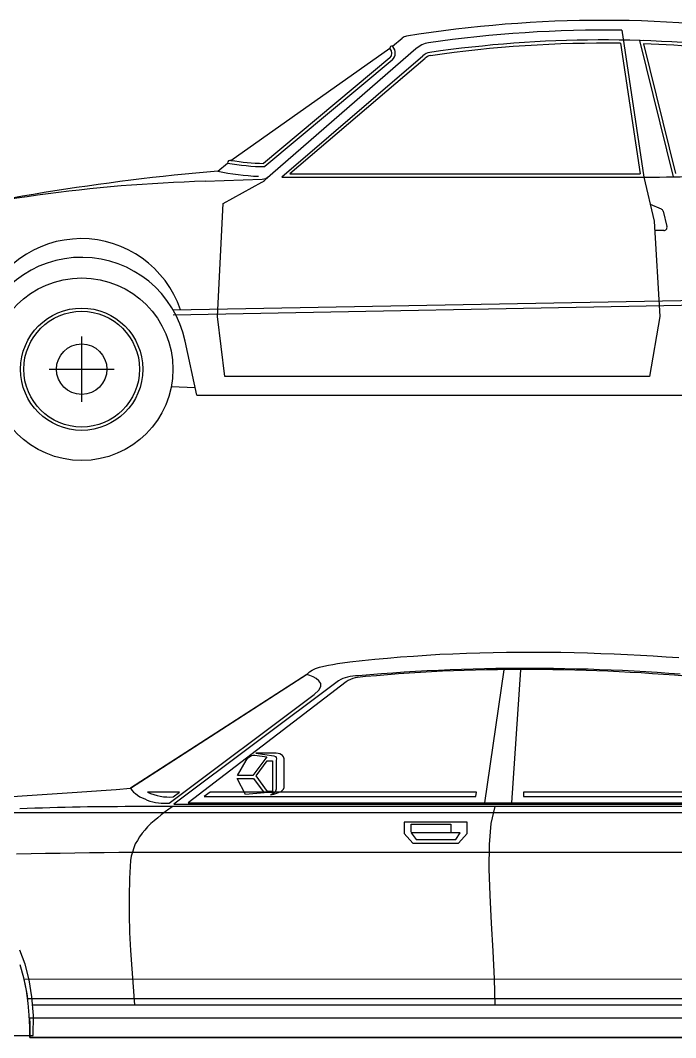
# Model space of a CAD drawing. Extents: x 81.2 to 102.2, y 189 to 198.5.
# Drawn here: x 86.213 to 88.223, y 189.263 to 192.383 of the extents above; entities that cross this region are included whole.
import ezdxf

# ---------------------------------------------------------------- set-up
doc = ezdxf.new("R2010")
doc.units = 0
doc.layers.get('0').update_dxf_attribs({"linetype": 'CONTINUOUS'})

msp = doc.modelspace()

# ---------------------------------------------------------------- linework, layer by layer
for p, q in [((87.3538, 192.3044), (87.3836, 192.3285)), ((88.0579, 192.353), (88.1248, 191.9028)), ((86.8587, 191.9541), (87.346, 192.2981)), ((87.426, 192.2956), (86.9641, 191.8948)), ((87.3474, 192.2965), (87.346, 192.2981)), ((87.3549, 192.3032), (87.3538, 192.3044)), ((88.0532, 192.3131), (88.1134, 191.9128)), ((88.1115, 192.3218), (88.2147, 191.9032)), ((88.1213, 192.3239), (88.1218, 192.3215)), ((88.124, 192.3114), (88.2227, 191.9134)), ((87.3464, 192.2687), (86.9586, 191.9448)), ((87.4469, 192.2741), (87.0151, 191.9028)), ((87.4539, 192.2669), (87.0397, 191.9128)), ((87.3534, 192.2615), (86.9625, 191.9348)), ((86.8181, 191.9213), (86.8484, 191.9458)), ((86.7792, 191.8898), (86.9545, 191.8963)), ((87.0151, 191.9028), (88.1734, 191.9028)), ((87.0397, 191.9128), (88.1134, 191.9128)), ((88.1147, 191.9028), (88.1149, 191.9014)), ((88.1248, 191.9028), (88.1563, 191.7676)), ((88.1734, 191.9128), (88.1734, 191.9128)), ((86.8352, 191.8216), (86.9534, 191.8869)), ((86.8172, 191.4753), (86.8352, 191.8216)), ((88.1442, 191.8195), (88.1783, 191.8049)), ((88.1841, 191.7982), (88.1959, 191.7509)), ((88.1563, 191.7676), (88.1742, 191.4753)), ((88.1862, 191.7385), (88.1581, 191.7385)), ((86.6815, 191.4955), (88.5066, 191.5295)), ((86.6818, 191.4805), (88.5069, 191.5145)), ((86.8397, 191.2909), (86.8172, 191.4753)), ((88.1742, 191.4753), (88.1428, 191.2909)), ((86.4008, 191.2135), (86.4008, 191.4135)), ((86.754, 191.2335), (86.7187, 191.3993)), ((86.3008, 191.3135), (86.5008, 191.3135)), ((88.1428, 191.2909), (86.8397, 191.2909)), ((86.6758, 191.2608), (86.7488, 191.2577)), ((86.754, 191.2335), (88.4567, 191.2335)), ((87.261, 190.42), (87.3001, 190.4241)), ((87.3001, 190.4241), (87.3392, 190.4275)), ((87.3392, 190.4275), (87.3783, 190.431)), ((87.3783, 190.431), (87.4181, 190.4337)), ((87.4181, 190.4337), (87.4586, 190.4364)), ((87.4586, 190.4364), (87.4991, 190.4392)), ((87.4991, 190.4392), (87.5395, 190.4405)), ((87.5395, 190.4405), (87.5807, 190.4426)), ((87.5807, 190.4426), (87.6218, 190.444)), ((87.6218, 190.444), (87.663, 190.4447)), ((87.663, 190.4447), (87.7042, 190.4453)), ((87.7042, 190.4453), (87.746, 190.446)), ((87.746, 190.446), (87.7872, 190.446)), ((87.7872, 190.446), (87.829, 190.446)), ((87.829, 190.446), (87.8702, 190.4453)), ((87.8702, 190.4453), (87.9113, 190.4447)), ((87.9113, 190.4447), (87.9525, 190.4433)), ((87.9525, 190.4433), (87.993, 190.4419)), ((87.993, 190.4419), (88.0342, 190.4405)), ((88.0342, 190.4405), (88.0746, 190.4385)), ((88.0746, 190.4385), (88.1144, 190.4364)), ((88.1144, 190.4364), (88.1542, 190.4344)), ((88.1542, 190.4344), (88.194, 190.4316)), ((88.194, 190.4316), (88.2324, 190.4289)), ((87.108, 190.3905), (87.1183, 190.3953)), ((87.1183, 190.3953), (87.1307, 190.3994)), ((87.1307, 190.3994), (87.1437, 190.4028)), ((87.1437, 190.4028), (87.1574, 190.4062)), ((87.1574, 190.4062), (87.1712, 190.4083)), ((87.1712, 190.4083), (87.1856, 190.4111)), ((87.1856, 190.4111), (87.2233, 190.4159)), ((87.2233, 190.4159), (87.261, 190.42)), ((87.5306, 190.3912), (87.4956, 190.3898)), ((87.5656, 190.3925), (87.5306, 190.3912)), ((87.6013, 190.3939), (87.5656, 190.3925)), ((87.6363, 190.3946), (87.6013, 190.3939)), ((87.6424, 190.3912), (87.6088, 190.3905)), ((87.6712, 190.3953), (87.6363, 190.3946)), ((87.6369, 189.9836), (87.6966, 190.3912)), ((87.6761, 190.3918), (87.6424, 190.3912)), ((87.7069, 190.396), (87.6712, 190.3953)), ((87.7103, 190.3925), (87.6761, 190.3918)), ((87.7419, 190.396), (87.7069, 190.396)), ((87.744, 190.3925), (87.7103, 190.3925)), ((87.72, 189.9836), (87.7481, 190.3918)), ((87.7769, 190.396), (87.7419, 190.396)), ((87.7776, 190.3925), (87.744, 190.3925)), ((87.8126, 190.396), (87.7769, 190.396)), ((87.8119, 190.3925), (87.7776, 190.3925)), ((87.8455, 190.3918), (87.8119, 190.3925)), ((87.8475, 190.3953), (87.8126, 190.396)), ((87.8798, 190.3918), (87.8455, 190.3918)), ((87.8832, 190.3946), (87.8475, 190.3953)), ((87.9134, 190.3905), (87.8798, 190.3918)), ((87.9182, 190.3939), (87.8832, 190.3946)), ((87.9539, 190.3932), (87.9182, 190.3939)), ((87.9889, 190.3918), (87.9539, 190.3932)), ((88.0245, 190.3905), (87.9889, 190.3918)), ((86.551, 190.0282), (87.0936, 190.3788)), ((87.0916, 190.3774), (86.551, 190.0282)), ((87.1005, 190.374), (87.0916, 190.3774)), ((87.0936, 190.3788), (87.0998, 190.385)), ((87.0998, 190.385), (87.108, 190.3905)), ((87.1108, 190.3699), (87.1005, 190.374)), ((87.1204, 190.3644), (87.1108, 190.3699)), ((87.1286, 190.3575), (87.1204, 190.3644)), ((87.1952, 190.3616), (87.1883, 190.3575)), ((87.202, 190.3644), (87.1952, 190.3616)), ((87.2089, 190.3671), (87.202, 190.3644)), ((87.2164, 190.3692), (87.2089, 190.3671)), ((87.2247, 190.3706), (87.2164, 190.3692)), ((87.2253, 190.3616), (87.2185, 190.3589)), ((87.2329, 190.3719), (87.2247, 190.3706)), ((87.2322, 190.3644), (87.2253, 190.3616)), ((87.2398, 190.3665), (87.2322, 190.3644)), ((87.2411, 190.3726), (87.2329, 190.3719)), ((87.2473, 190.3678), (87.2398, 190.3665)), ((87.25, 190.3733), (87.2411, 190.3726)), ((87.2549, 190.3692), (87.2473, 190.3678)), ((87.285, 190.3761), (87.25, 190.3733)), ((87.2631, 190.3699), (87.2549, 190.3692)), ((87.2713, 190.3706), (87.2631, 190.3699)), ((87.3049, 190.3733), (87.2713, 190.3706)), ((87.32, 190.3795), (87.285, 190.3761)), ((87.3385, 190.3761), (87.3049, 190.3733)), ((87.355, 190.3815), (87.32, 190.3795)), ((87.3722, 190.3788), (87.3385, 190.3761)), ((87.39, 190.3843), (87.355, 190.3815)), ((87.4058, 190.3809), (87.3722, 190.3788)), ((87.425, 190.3863), (87.39, 190.3843)), ((87.4401, 190.3836), (87.4058, 190.3809)), ((87.4607, 190.3884), (87.425, 190.3863)), ((87.4737, 190.385), (87.4401, 190.3836)), ((87.4956, 190.3898), (87.4607, 190.3884)), ((87.5073, 190.387), (87.4737, 190.385)), ((87.5409, 190.3884), (87.5073, 190.387)), ((87.5745, 190.3898), (87.5409, 190.3884)), ((87.6088, 190.3905), (87.5745, 190.3898)), ((87.9477, 190.3898), (87.9134, 190.3905)), ((87.9813, 190.3884), (87.9477, 190.3898)), ((88.0149, 190.387), (87.9813, 190.3884)), ((88.0493, 190.3856), (88.0149, 190.387)), ((88.0595, 190.3891), (88.0245, 190.3905)), ((88.0835, 190.3836), (88.0493, 190.3856)), ((88.0952, 190.387), (88.0595, 190.3891)), ((88.1172, 190.3822), (88.0835, 190.3836)), ((88.1309, 190.385), (88.0952, 190.387)), ((88.1515, 190.3795), (88.1172, 190.3822)), ((88.1659, 190.3829), (88.1309, 190.385)), ((88.1851, 190.3774), (88.1515, 190.3795)), ((88.2015, 190.3802), (88.1659, 190.3829)), ((88.2194, 190.3747), (88.1851, 190.3774)), ((88.2365, 190.3781), (88.2015, 190.3802)), ((88.253, 190.3719), (88.2194, 190.3747)), ((87.1883, 190.3575), (86.6834, 189.9795)), ((87.2123, 190.3548), (86.7273, 189.9836)), ((87.1142, 190.3157), (87.1279, 190.3287)), ((87.1279, 190.3287), (87.1341, 190.3404)), ((87.1341, 190.3493), (87.1286, 190.3575)), ((87.1341, 190.3404), (87.1341, 190.3493)), ((87.2185, 190.3589), (87.2123, 190.3548)), ((86.669, 189.983), (87.1142, 190.3157)), ((86.8789, 190.0673), (86.9057, 190.1133)), ((86.9057, 190.1133), (86.9077, 190.1167)), ((86.9077, 190.1167), (86.9105, 190.1202)), ((86.9105, 190.1202), (86.9125, 190.1229)), ((86.9125, 190.1229), (86.9159, 190.125)), ((86.9159, 190.125), (86.9187, 190.127)), ((86.9187, 190.127), (86.9221, 190.1284)), ((86.9221, 190.1284), (86.9269, 190.1298)), ((86.9688, 190.1243), (86.9263, 190.0673)), ((86.9269, 190.1298), (86.9317, 190.1298)), ((86.9317, 190.1298), (86.9688, 190.1243)), ((86.9345, 190.1359), (86.9907, 190.1277)), ((86.9901, 190.1359), (86.9345, 190.1359)), ((86.9358, 190.066), (86.9695, 190.1126)), ((86.9695, 190.1126), (86.9859, 190.1126)), ((86.9859, 190.1126), (86.9859, 190.018)), ((86.9969, 190.1359), (86.9901, 190.1359)), ((86.9907, 190.1277), (86.9949, 190.1257)), ((86.9949, 190.1257), (86.9969, 190.1229)), ((87.0031, 190.1353), (86.9969, 190.1359)), ((86.9969, 190.1229), (86.9983, 190.1188)), ((86.9983, 190.1188), (86.9976, 190.114)), ((86.9976, 190.114), (86.9976, 190.0255)), ((87.0086, 190.1339), (87.0031, 190.1353)), ((87.0134, 190.1311), (87.0086, 190.1339)), ((87.0168, 190.1284), (87.0134, 190.1311)), ((87.0195, 190.1243), (87.0168, 190.1284)), ((87.0216, 190.1188), (87.0195, 190.1243)), ((87.0223, 190.1119), (87.0216, 190.1188)), ((87.0223, 190.0351), (87.0223, 190.1119)), ((86.9029, 190.009), (86.8775, 190.0584)), ((86.8775, 190.0584), (86.9276, 190.0584)), ((86.9263, 190.0673), (86.8789, 190.0673)), ((86.9276, 190.0584), (86.9605, 190.0138)), ((86.9708, 190.018), (86.9358, 190.066)), ((86.3712, 190.0152), (86.4165, 190.0186)), ((86.4165, 190.0186), (86.4611, 190.0214)), ((86.4611, 190.0214), (86.5064, 190.0248)), ((86.5064, 190.0248), (86.551, 190.0282)), ((86.551, 190.0282), (86.5551, 190.0221)), ((86.5551, 190.0221), (86.5599, 190.0166)), ((86.9859, 190.018), (86.9708, 190.018)), ((86.9955, 190.0193), (86.9928, 190.0152)), ((86.9976, 190.0255), (86.9955, 190.0193)), ((87.0065, 190.0159), (87.0127, 190.0186)), ((87.0127, 190.0186), (87.0168, 190.0221)), ((87.0168, 190.0221), (87.0195, 190.0255)), ((87.0195, 190.0255), (87.0216, 190.0303)), ((87.0216, 190.0303), (87.0223, 190.0351)), ((86.1888, 190.0029), (86.234, 190.0063)), ((86.234, 190.0063), (86.28, 190.009)), ((86.28, 190.009), (86.3253, 190.0124)), ((86.3253, 190.0124), (86.3712, 190.0152)), ((86.5599, 190.0166), (86.5661, 190.0118)), ((86.5661, 190.0118), (86.5723, 190.007)), ((86.5723, 190.007), (86.5791, 190.0022)), ((86.5791, 190.0022), (86.586, 189.9987)), ((86.586, 189.9987), (86.5942, 189.9953)), ((86.5942, 189.9953), (86.6018, 189.9919)), ((86.6018, 189.9919), (86.61, 189.9891)), ((86.6031, 190.0166), (86.612, 190.0124)), ((86.7012, 190.0166), (86.6031, 190.0166)), ((86.61, 189.9891), (86.6189, 189.9871)), ((86.612, 190.0124), (86.6217, 190.009)), ((86.6189, 189.9871), (86.6271, 189.985)), ((86.6217, 190.009), (86.6319, 190.0056)), ((86.6319, 190.0056), (86.6415, 190.0035)), ((86.6415, 190.0035), (86.6518, 190.0022)), ((86.6518, 190.0022), (86.6621, 190.0015)), ((86.6621, 190.0015), (86.6717, 190.0008)), ((86.6717, 190.0008), (86.6813, 190.0015)), ((86.6813, 190.0015), (86.7012, 190.0166)), ((86.7952, 190.0166), (86.7767, 190.0029)), ((86.7767, 190.0029), (87.6095, 190.0029)), ((86.8988, 190.0166), (86.7952, 190.0166)), ((87.0079, 190.0166), (86.8988, 190.0166)), ((86.9605, 190.0138), (86.9029, 190.009)), ((86.9935, 190.0159), (86.9585, 190.0166)), ((86.9585, 190.0166), (86.9585, 190.0166)), ((86.9585, 190.0166), (86.9935, 190.0159)), ((86.9873, 190.0111), (86.9798, 190.0083)), ((86.9798, 190.0083), (86.9907, 190.0104)), ((86.9928, 190.0152), (86.9873, 190.0111)), ((86.9907, 190.0104), (86.9996, 190.0132)), ((86.9996, 190.0132), (87.0065, 190.0159)), ((87.6116, 190.0166), (87.0079, 190.0166)), ((87.0079, 190.0166), (87.0079, 190.0166)), ((87.6095, 190.0029), (87.6116, 190.0166)), ((87.7563, 190.0166), (87.7556, 190.0029)), ((87.7556, 190.0029), (88.5597, 190.0029)), ((88.5521, 190.0166), (87.7563, 190.0166)), ((86.2114, 189.9665), (86.234, 189.9672)), ((86.234, 189.9672), (86.2574, 189.9679)), ((86.2574, 189.9679), (86.2807, 189.9686)), ((86.2807, 189.9686), (86.3033, 189.9693)), ((86.3033, 189.9693), (86.3266, 189.9699)), ((86.3266, 189.9699), (86.35, 189.9706)), ((86.35, 189.9706), (86.3726, 189.9713)), ((86.3726, 189.9713), (86.396, 189.9713)), ((86.396, 189.9713), (86.4186, 189.972)), ((86.4186, 189.972), (86.4419, 189.972)), ((86.4419, 189.972), (86.4652, 189.9727)), ((86.4652, 189.9727), (86.4879, 189.9727)), ((86.4879, 189.9727), (86.5112, 189.9727)), ((86.5112, 189.9727), (86.5338, 189.9734)), ((86.5338, 189.9734), (86.5565, 189.9734)), ((86.5565, 189.9734), (86.5798, 189.9734)), ((86.5798, 189.9734), (86.6024, 189.9734)), ((86.6024, 189.9734), (86.6251, 189.9734)), ((86.6251, 189.9734), (86.6477, 189.9734)), ((86.6271, 189.985), (86.636, 189.9836)), ((86.636, 189.9836), (86.6443, 189.983)), ((86.6443, 189.983), (86.6532, 189.9823)), ((86.6566, 189.9555), (86.645, 189.9466)), ((86.6477, 189.9734), (86.6704, 189.9734)), ((86.6532, 189.9823), (86.6608, 189.9823)), ((86.6683, 189.9644), (86.6566, 189.9555)), ((86.6608, 189.9823), (86.669, 189.983)), ((86.6807, 189.9727), (86.6683, 189.9644)), ((86.6704, 189.9734), (86.693, 189.9734)), ((86.6834, 189.9795), (88.7847, 189.9795)), ((86.693, 189.9734), (88.8011, 189.9734)), ((86.7273, 189.9836), (88.7456, 189.9836)), ((87.6678, 189.972), (87.6562, 189.9198)), ((89.5338, 189.9528), (85.9583, 189.9528)), ((86.623, 189.9288), (86.6127, 189.9198)), ((86.634, 189.9377), (86.623, 189.9288)), ((86.645, 189.9466), (86.634, 189.9377)), ((87.5827, 189.924), (87.39, 189.924)), ((87.39, 189.924), (87.39, 189.889)), ((87.5827, 189.889), (87.5827, 189.924)), ((86.5942, 189.8999), (86.586, 189.8903)), ((86.6031, 189.9102), (86.5942, 189.8999)), ((86.6127, 189.9198), (86.6031, 189.9102)), ((87.4113, 189.8931), (87.4113, 189.9178)), ((87.4113, 189.9178), (87.5327, 189.9178)), ((87.5327, 189.9178), (87.5327, 189.8917)), ((87.6562, 189.9198), (87.6507, 189.8554)), ((86.5716, 189.8684), (86.5654, 189.8574)), ((86.5784, 189.8794), (86.5716, 189.8684)), ((86.586, 189.8903), (86.5784, 189.8794)), ((87.39, 189.889), (87.4168, 189.8602)), ((87.4113, 189.8917), (87.4263, 189.8711)), ((87.5615, 189.8917), (87.4113, 189.8917)), ((87.4263, 189.8711), (87.5484, 189.8711)), ((87.5484, 189.8711), (87.5615, 189.8917)), ((87.5567, 189.8602), (87.5827, 189.889)), ((86.4248, 189.83), (86.3795, 189.8293)), ((86.4248, 189.83), (86.3795, 189.8293)), ((86.47, 189.83), (86.4248, 189.83)), ((86.47, 189.83), (86.4248, 189.83)), ((86.5153, 189.8307), (86.47, 189.83)), ((86.5153, 189.8307), (86.47, 189.83)), ((86.5606, 189.8307), (86.5153, 189.8307)), ((86.5606, 189.8307), (86.5153, 189.8307)), ((86.5565, 189.8327), (86.5531, 189.8204)), ((86.5606, 189.8451), (86.5565, 189.8327)), ((86.5654, 189.8574), (86.5606, 189.8451)), ((86.6066, 189.8307), (86.5606, 189.8307)), ((86.6066, 189.8307), (86.5606, 189.8307)), ((88.4931, 189.8307), (86.6066, 189.8307)), ((88.4931, 189.8307), (86.6066, 189.8307)), ((87.4168, 189.8602), (87.5567, 189.8602)), ((87.6507, 189.8554), (87.65, 189.7813)), ((86.2457, 189.8272), (86.2011, 189.8259)), ((86.2457, 189.8272), (86.2011, 189.8259)), ((86.2903, 189.8279), (86.2457, 189.8272)), ((86.2903, 189.8279), (86.2457, 189.8272)), ((86.3349, 189.8286), (86.2903, 189.8279)), ((86.3349, 189.8286), (86.2903, 189.8279)), ((86.3795, 189.8293), (86.3349, 189.8286)), ((86.3795, 189.8293), (86.3349, 189.8286)), ((86.551, 189.8066), (86.5475, 189.7511)), ((86.5531, 189.8204), (86.551, 189.8066)), ((87.65, 189.7813), (87.6527, 189.7003)), ((86.5475, 189.7511), (86.5462, 189.6962)), ((86.5462, 189.6962), (86.5462, 189.6406)), ((87.6527, 189.7003), (87.6568, 189.6146)), ((86.5462, 189.6406), (86.5475, 189.5857)), ((87.6568, 189.6146), (87.6623, 189.5281)), ((86.5475, 189.5857), (86.5503, 189.5302)), ((86.2272, 189.4883), (86.2107, 189.5316)), ((86.5503, 189.5302), (86.5544, 189.4746)), ((87.6623, 189.5281), (87.6664, 189.4438)), ((86.2231, 189.4472), (86.2121, 189.4863)), ((86.2402, 189.4403), (86.2272, 189.4883)), ((86.5544, 189.4746), (86.5585, 189.4197)), ((86.2313, 189.4081), (86.2231, 189.4472)), ((86.2244, 189.4431), (88.4911, 189.4438)), ((86.2279, 189.428), (86.2244, 189.4431)), ((86.2306, 189.4129), (86.2279, 189.428)), ((86.2484, 189.3882), (86.2402, 189.4403)), ((87.6664, 189.4438), (87.6678, 189.3642)), ((86.2333, 189.3978), (86.2306, 189.4129)), ((86.2368, 189.369), (86.2313, 189.4081)), ((86.2354, 189.3827), (86.2333, 189.3978)), ((86.5585, 189.4197), (86.5626, 189.3642)), ((88.4821, 189.3827), (86.2354, 189.3827)), ((86.2402, 189.3319), (86.2368, 189.369)), ((86.2478, 189.3642), (88.4746, 189.3642)), ((86.2526, 189.3312), (86.2484, 189.3882)), ((86.2416, 189.2962), (86.2402, 189.3319)), ((86.2519, 189.2702), (86.2526, 189.3312)), ((86.2409, 189.323), (86.2416, 189.3072)), ((88.4773, 189.323), (86.2409, 189.323)), ((86.2416, 189.3072), (86.2423, 189.2921)), ((86.177, 189.2702), (86.2519, 189.2702)), ((86.2423, 189.2633), (86.2416, 189.2962)), ((86.2423, 189.2921), (86.2423, 189.2777)), ((86.2423, 189.2777), (86.2423, 189.2633)), ((88.476, 189.2633), (86.2423, 189.2633)), ((86.2423, 189.2633), (88.476, 189.2633))]:
    msp.add_line(p, q)
for radius in [0.28, 0.1875, 0.1775, 0.0775]:
    msp.add_circle((86.4008, 191.3135), radius)
for centre, radius, start, end in [((88.0002, 188.6319), 3.7515, 80.6351, 99.2431), ((87.4024, 192.3051), 0.03, 99.2431, 128.958), ((88.0002, 188.6319), 3.7215, 89.1112, 98.2712), ((87.3528, 192.2976), 0.00683, 81.8105, 176.1055), ((87.3326, 192.2831), 0.02, 313.9472, 42.0132), ((87.3326, 192.2831), 0.03, 313.9472, 42.0132), ((87.4749, 192.2455), 0.07, 98.2712, 134.3021), ((88.0002, 188.6319), 3.6915, 82.204, 98.2724), ((88.0002, 188.6319), 3.6815, 89.1754, 98.2724), ((88.0002, 188.6319), 3.6815, 82.2601, 88.0722), ((87.4748, 192.2455), 0.04, 98.2724, 134.3021), ((87.4748, 192.2455), 0.03, 98.2724, 134.3021), ((86.857, 191.9457), 0.00855, 78.0957, 179.8203), ((86.9702, 192.6133), 0.6686, 260.3992, 269.0005), ((88.1549, 195.2014), 3.2986, 270.3215, 281.9161), ((87.4275, 184.846), 7.1014, 94.9228, 103.58156), ((86.9702, 192.6133), 0.7086, 257.6027, 267.8406), ((86.9702, 192.6133), 0.6786, 259.6579, 269.3509), ((86.913, 187.1653), 4.7264, 91.622, 104.1209), ((86.9292, 191.9306), 0.05, 298.9048, 314.3021), ((86.9534, 191.9263), 0.03, 272.1179, 314.3021), ((88.1549, 195.2014), 3.2886, 270.3215, 270.322), ((88.1744, 191.7957), 0.01, 14.0274, 66.9362), ((88.1862, 191.7485), 0.01, 270.0588, 14.0274), ((86.3991, 191.392), 0.3219, 18.8245, 161.4332), ((86.4008, 191.3316), 0.325, 12.0143, 166.7534)]:
    msp.add_arc(centre, radius, start, end)

doc.saveas('drawing.dxf')
